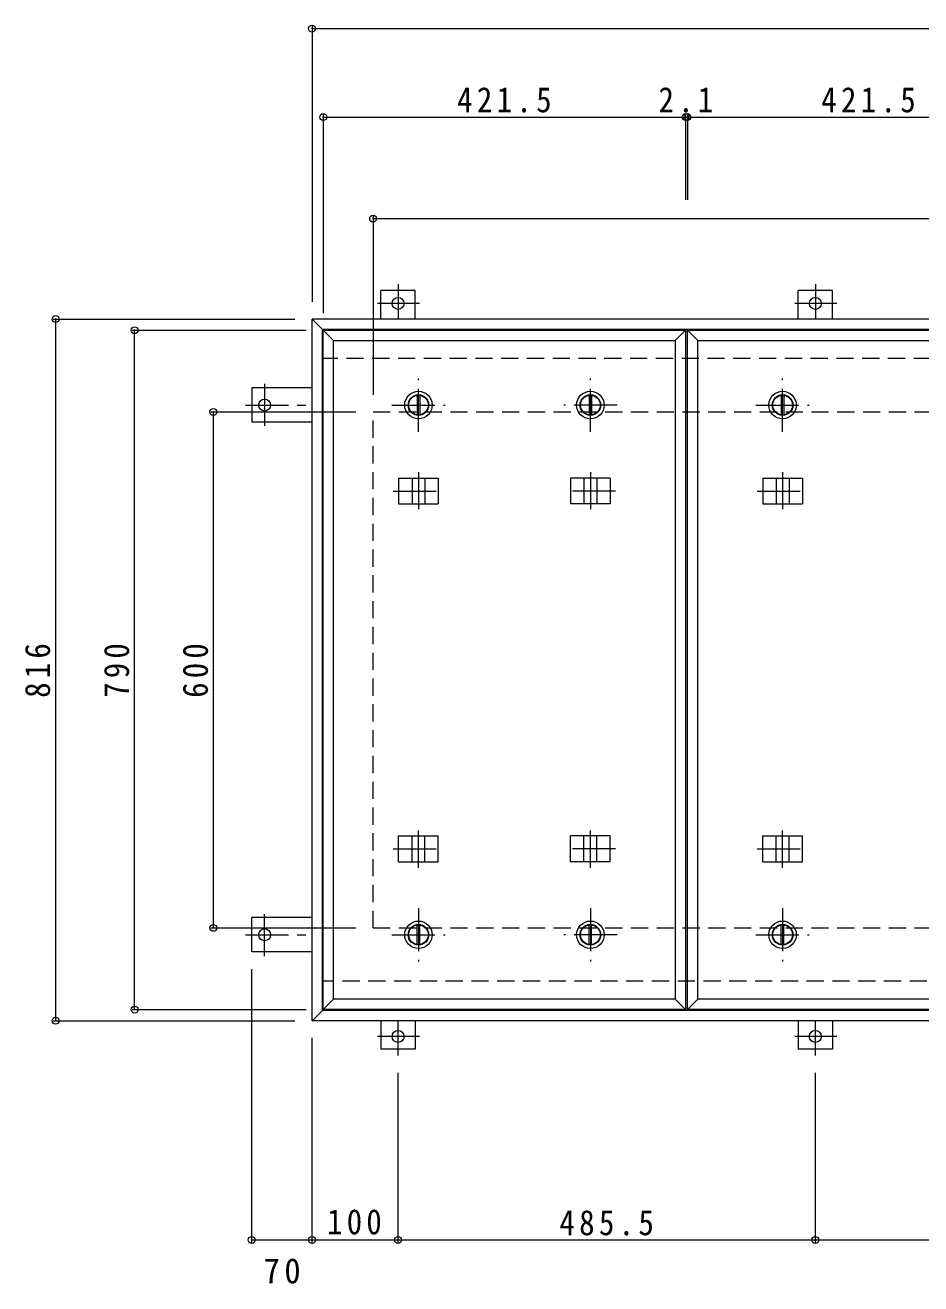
# Model space of a CAD drawing. Units: millimetres at full size, sheet at 1:10. Extents: x -2682 to 2797, y -1962 to 1758.
# Drawn here: x -2682 to -1640, y -180 to 1283 of the extents above; entities that cross this region are included whole.
import ezdxf

# ---------------------------------------------------------------- set-up
doc = ezdxf.new("R2010")
doc.units = ezdxf.units.MM
doc.header["$LTSCALE"] = 10
doc.header["$PDMODE"] = 32
doc.header["$PDSIZE"] = 8
doc.linetypes.add('CHAIN1', pattern=[8, 5, -1, 1, -1])
doc.linetypes.add('DASHED2', pattern=[3, 2, -1])
for name, color, linetype, lineweight in [('0-1_躯体', 2, 'Continuous', 9), ('0-2_仕上', 3, 'Continuous', 9), ('0-3_建具', 4, 'Continuous', 9), ('0-C', 2, 'Continuous', 9), ('0-E', 3, 'Continuous', 9), ('0-F', 7, 'Continuous', 9)]:
    doc.layers.add(name, color=color, linetype=linetype, lineweight=lineweight)
doc.styles.add('ＭＳ ゴシック', font='')
doc.styles.get('ＭＳ ゴシック').set_extended_font_data('MS Gothic')

msp = doc.modelspace()

# ---------------------------------------------------------------- linework, layer by layer
at = {"layer": '0-1_躯体', "linetype": 'DASHED2'}
for p, q in [((-217.83, 895.44), (-2335.83, 895.44)), ((-2276.83, 233.44), (-2276.83, 833.44)), ((-2276.83, 833.44), (-276.83, 833.44)), ((-2276.83, 233.44), (-276.83, 233.44)), ((-642.45, 171.44), (-2335.83, 171.44))]:
    msp.add_line(p, q, dxfattribs=at)
at = {"layer": '0-1_躯体', "linetype": 'CHAIN1'}
for p, q in [((-2024.08, 810.44), (-2024.08, 872.44)), ((-1993.08, 841.44), (-2055.08, 841.44))]:
    msp.add_line(p, q, dxfattribs=at)
at = {"layer": '0-1_躯体'}
for p, q in [((-2025.58, 852.84), (-2025.58, 830.04)), ((-2022.58, 852.84), (-2022.58, 830.04))]:
    msp.add_line(p, q, dxfattribs=at)
for radius in [16, 12, 11.5]:
    msp.add_circle((-2024.08, 841.44), radius, dxfattribs=at)
at = {"layer": '0-2_仕上'}
for p, q in [((-2334.83, 928.44), (-2322.83, 916.44)), ((-2334.83, 138.44), (-2334.83, 928.44)), ((-2334.83, 928.44), (-1913.33, 928.44)), ((-1925.33, 916.44), (-1913.33, 928.44)), ((-1913.33, 928.44), (-1913.33, 138.44)), ((-1911.2, 928.44), (-1489.7, 928.44)), ((-1911.2, 138.44), (-1911.2, 928.44)), ((-1911.2, 928.44), (-1899.2, 916.44)), ((-2322.83, 150.44), (-2322.83, 916.44)), ((-2322.83, 916.44), (-1925.33, 916.44)), ((-1925.33, 916.44), (-1925.33, 150.44)), ((-1899.2, 916.44), (-1501.7, 916.44)), ((-2334.83, 138.44), (-2322.83, 150.44)), ((-1925.33, 150.44), (-2322.83, 150.44)), ((-1913.33, 138.44), (-1925.33, 150.44)), ((-1501.7, 150.44), (-1899.2, 150.44)), ((-1913.33, 138.44), (-2334.83, 138.44)), ((-1489.7, 138.44), (-1911.2, 138.44))]:
    msp.add_line(p, q, dxfattribs=at)
msp.add_lwpolyline([(-1911.2, 138.44), (-1899.2, 150.44), (-1899.2, 916.44)], dxfattribs=at)
at = {"layer": '0-3_建具', "color": 2}
for p, q in [((-2347.83, 941.44), (-2335.83, 929.44)), ((-2347.83, 125.44), (-2347.83, 941.44)), ((-205.83, 941.44), (-2347.83, 941.44)), ((-2335.83, 137.44), (-2335.83, 929.44)), ((-217.83, 929.44), (-2335.83, 929.44)), ((-2347.83, 125.44), (-2335.83, 137.44)), ((-217.83, 137.44), (-2335.83, 137.44)), ((-205.83, 125.44), (-2347.83, 125.44))]:
    msp.add_line(p, q, dxfattribs=at)
at = {"layer": '0-3_建具', "linetype": 'CHAIN1'}
for p, q in [((-2224.08, 763.56), (-2224.08, 720.32)), ((-2024.08, 763.56), (-2024.08, 720.32)), ((-1800.45, 763.56), (-1800.45, 720.32)), ((-2253.49, 741.44), (-2194.67, 741.44)), ((-1994.67, 741.44), (-2053.49, 741.44)), ((-1829.86, 741.44), (-1771.04, 741.44)), ((-2224.08, 303.32), (-2224.08, 346.56)), ((-2024.08, 303.32), (-2024.08, 346.56)), ((-1800.45, 303.32), (-1800.45, 346.56)), ((-2253.49, 325.44), (-2194.67, 325.44)), ((-1994.67, 325.44), (-2053.49, 325.44)), ((-1829.86, 325.44), (-1771.04, 325.44))]:
    msp.add_line(p, q, dxfattribs=at)
at = {"layer": '0-3_建具'}
for p, q in [((-2247.17, 756.44), (-2247.17, 726.44)), ((-2247.17, 756.44), (-2200.99, 756.44)), ((-2231.58, 756.44), (-2231.58, 726.44)), ((-2216.58, 756.44), (-2216.58, 726.44)), ((-2200.99, 756.44), (-2200.99, 726.44)), ((-2000.99, 756.44), (-2047.17, 756.44)), ((-2047.17, 756.44), (-2047.17, 726.44)), ((-2031.58, 756.44), (-2031.58, 726.44)), ((-2016.58, 756.44), (-2016.58, 726.44)), ((-2000.99, 756.44), (-2000.99, 726.44)), ((-1823.54, 756.44), (-1777.36, 756.44)), ((-1823.54, 756.44), (-1823.54, 726.44)), ((-1807.95, 756.44), (-1807.95, 726.44)), ((-1792.95, 756.44), (-1792.95, 726.44)), ((-1777.36, 756.44), (-1777.36, 726.44)), ((-2247.17, 726.44), (-2200.99, 726.44)), ((-2000.99, 726.44), (-2047.17, 726.44)), ((-1823.54, 726.44), (-1777.36, 726.44)), ((-2247.17, 310.44), (-2247.17, 340.44)), ((-2247.17, 340.44), (-2200.99, 340.44)), ((-2231.58, 310.44), (-2231.58, 340.44)), ((-2216.58, 310.44), (-2216.58, 340.44)), ((-2200.99, 310.44), (-2200.99, 340.44)), ((-2000.99, 340.44), (-2047.17, 340.44)), ((-2047.17, 310.44), (-2047.17, 340.44)), ((-2031.58, 310.44), (-2031.58, 340.44)), ((-2016.58, 310.44), (-2016.58, 340.44)), ((-2000.99, 310.44), (-2000.99, 340.44)), ((-1823.54, 340.44), (-1777.36, 340.44)), ((-1823.54, 310.44), (-1823.54, 340.44)), ((-1807.95, 310.44), (-1807.95, 340.44)), ((-1792.95, 310.44), (-1792.95, 340.44)), ((-1777.36, 310.44), (-1777.36, 340.44)), ((-2247.17, 310.44), (-2200.99, 310.44)), ((-2000.99, 310.44), (-2047.17, 310.44)), ((-1823.54, 310.44), (-1777.36, 310.44))]:
    msp.add_line(p, q, dxfattribs=at)
at = {"layer": '0-C', "linetype": 'CHAIN1'}
for p, q in [((-2224.08, 810.44), (-2224.08, 872.44)), ((-1800.45, 810.44), (-1800.45, 872.44)), ((-2255.08, 841.44), (-2193.08, 841.44)), ((-1831.45, 841.44), (-1769.45, 841.44)), ((-2224.08, 256.44), (-2224.08, 194.44)), ((-2024.08, 256.44), (-2024.08, 194.44)), ((-1800.45, 256.44), (-1800.45, 194.44)), ((-2255.08, 225.44), (-2193.08, 225.44)), ((-1993.08, 225.44), (-2055.08, 225.44)), ((-1831.45, 225.44), (-1769.45, 225.44))]:
    msp.add_line(p, q, dxfattribs=at)
at = {"layer": '0-C'}
for p, q in [((-2225.58, 852.84), (-2225.58, 830.04)), ((-2222.58, 852.84), (-2222.58, 830.04)), ((-1801.95, 852.84), (-1801.95, 830.04)), ((-1798.95, 852.84), (-1798.95, 830.04)), ((-2225.58, 214.04), (-2225.58, 236.84)), ((-2222.58, 214.04), (-2222.58, 236.84)), ((-2025.58, 214.04), (-2025.58, 236.84)), ((-2022.58, 214.04), (-2022.58, 236.84)), ((-1801.95, 214.04), (-1801.95, 236.84)), ((-1798.95, 214.04), (-1798.95, 236.84))]:
    msp.add_line(p, q, dxfattribs=at)
for centre, radius in [((-2224.08, 841.44), 16), ((-2224.08, 841.44), 12), ((-2224.08, 841.44), 11.5), ((-1800.45, 841.44), 16), ((-1800.45, 841.44), 12), ((-1800.45, 841.44), 11.5), ((-2224.08, 225.44), 16), ((-2224.08, 225.44), 12), ((-2224.08, 225.44), 11.5), ((-2024.08, 225.44), 16), ((-2024.08, 225.44), 12), ((-2024.08, 225.44), 11.5), ((-1800.45, 225.44), 16), ((-1800.45, 225.44), 12), ((-1800.45, 225.44), 11.5)]:
    msp.add_circle(centre, radius, dxfattribs=at)
at = {"layer": '0-E', "linetype": 'CHAIN1'}
for p, q in [((-2247.83, 981.8), (-2247.83, 941.64)), ((-1762.33, 981.8), (-1762.33, 941.64)), ((-2222.99, 959.64), (-2271.87, 959.64)), ((-1737.49, 959.64), (-1786.37, 959.64)), ((-2403.03, 866.28), (-2403.03, 817.39)), ((-2425.19, 841.44), (-2347.83, 841.44)), ((-2403.03, 200.6), (-2403.03, 249.49)), ((-2425.19, 225.44), (-2347.83, 225.44)), ((-2247.83, 85.08), (-2247.83, 125.24)), ((-1762.33, 85.08), (-1762.33, 125.24)), ((-2222.99, 107.24), (-2271.87, 107.24)), ((-1737.49, 107.24), (-1786.37, 107.24))]:
    msp.add_line(p, q, dxfattribs=at)
at = {"layer": '0-E'}
for p, q in [((-2227.83, 974.64), (-2267.83, 974.64)), ((-2267.83, 941.44), (-2267.83, 974.64)), ((-2227.83, 941.44), (-2227.83, 974.64)), ((-1782.33, 941.44), (-1782.33, 974.64)), ((-1742.33, 974.64), (-1782.33, 974.64)), ((-1742.33, 941.44), (-1742.33, 974.64)), ((-2418.03, 861.44), (-2418.03, 821.44)), ((-2347.83, 861.44), (-2418.03, 861.44)), ((-2347.83, 821.44), (-2418.03, 821.44)), ((-2347.83, 245.44), (-2418.03, 245.44)), ((-2418.03, 205.44), (-2418.03, 245.44)), ((-2347.83, 205.44), (-2418.03, 205.44)), ((-2267.83, 125.44), (-2267.83, 92.24)), ((-2227.83, 125.44), (-2227.83, 92.24)), ((-1782.33, 125.44), (-1782.33, 92.24)), ((-1742.33, 125.44), (-1742.33, 92.24)), ((-2227.83, 92.24), (-2267.83, 92.24)), ((-1742.33, 92.24), (-1782.33, 92.24))]:
    msp.add_line(p, q, dxfattribs=at)
for centre in [(-2247.83, 959.64), (-1762.33, 959.64), (-2403.03, 841.44), (-2403.03, 225.44), (-2247.83, 107.24), (-1762.33, 107.24)]:
    msp.add_circle(centre, 7, dxfattribs=at)
at = {"layer": '0-F'}
for p, q in [((-2347.83, 1282.15), (-2347.83, 961.44)), ((-2347.83, 1279.15), (-205.83, 1279.15)), ((-2334.83, 1179.36), (-2334.83, 948.44)), ((-2334.83, 1176.36), (-1913.33, 1176.36)), ((-1913.33, 1179.36), (-1913.33, 1080)), ((-1913.33, 1176.36), (-1911.2, 1176.36)), ((-1911.2, 1179.36), (-1911.2, 1080)), ((-1911.2, 1176.36), (-1489.7, 1176.36)), ((-2276.83, 1061.16), (-2276.83, 853.44)), ((-2276.83, 1058.16), (-276.83, 1058.16)), ((-2649.21, 941.44), (-2367.83, 941.44)), ((-2646.21, 941.44), (-2646.21, 125.44)), ((-2557.33, 928.44), (-2354.83, 928.44)), ((-2554.33, 138.44), (-2554.33, 928.44)), ((-2465.63, 833.44), (-2296.83, 833.44)), ((-2462.63, 233.44), (-2462.63, 833.44)), ((-2465.63, 233.44), (-2296.83, 233.44)), ((-2418.03, -132.39), (-2418.03, 185.44)), ((-2557.33, 138.44), (-2354.83, 138.44)), ((-2649.21, 125.44), (-2367.83, 125.44)), ((-2347.83, -132.39), (-2347.83, 105.44)), ((-2247.83, -132.39), (-2247.83, 65.08)), ((-1762.33, -132.39), (-1762.33, 65.08)), ((-2418.03, -129.39), (-2347.83, -129.39)), ((-2347.83, -129.39), (-2247.83, -129.39)), ((-2247.83, -129.39), (-1762.33, -129.39)), ((-1762.33, -129.39), (-1276.83, -129.39))]:
    msp.add_line(p, q, dxfattribs=at)
for p in [(-2347.83, 1279.15), (-2334.83, 1176.36), (-1913.33, 1176.36), (-1911.2, 1176.36), (-2276.83, 1058.16), (-2646.21, 941.44), (-2554.33, 928.44), (-2462.63, 833.44), (-2462.63, 233.44), (-2554.33, 138.44), (-2646.21, 125.44), (-2418.03, -129.39), (-2347.83, -129.39), (-2247.83, -129.39), (-1762.33, -129.39)]:
    msp.add_point(p, dxfattribs=at)

# ---------------------------------------------------------------- texts
at = {"layer": '0-F', "color": 2, "char_height": 29.33, "attachment_point": 7, "style": 'ＭＳ ゴシック'}
for s, insert in [('\\T1.28;\\W0.9;421.5', (-2179.08, 1181.36)), ('\\T1.27;\\W0.9;2.1', (-1944.76, 1181.36)), ('\\T1.28;\\W0.9;421.5', (-1755.45, 1181.36)), ('\\T1.27;\\W0.9;100', (-2330.33, -123.39)), ('\\T1.28;\\W0.9;485.5', (-2060.08, -124.39)), ('\\T1.27;\\W0.95;70', (-2404.18, -180.46))]:
    msp.add_mtext(s, dxfattribs=dict(at, insert=insert))
at = {"layer": '0-F', "color": 2, "char_height": 29.33, "attachment_point": 7, "rotation": 90, "style": 'ＭＳ ゴシック'}
for s, insert in [('\\T1.27;\\W0.9;816', (-2652.21, 500.94)), ('\\T1.27;\\W0.9;790', (-2560.33, 500.94)), ('\\T1.27;\\W0.9;600', (-2468.63, 500.94))]:
    msp.add_mtext(s, dxfattribs=dict(at, insert=insert))

doc.saveas('drawing.dxf')
